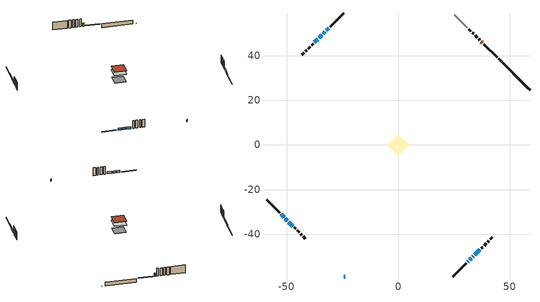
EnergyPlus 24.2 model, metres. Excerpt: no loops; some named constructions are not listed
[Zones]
conditioned space
 floor adiabatic (AdiabaticFloorConstruction): -4.92,0 0,4.92 4.92,0 0,-4.92 z3.58
 floor foundation (Slab1 construction): -4.78,0 0,4.78 4.78,0 0,-4.78 z-1.27
 wall outside (RimJoist1 construction): 24.43,-58.97 30.39,-53.01 / -58.97,-24.43 -53.01,-30.39 / -24.43,58.97 -30.39,53.01 / 44.22,39.18 38.25,45.14 z1.14:1.44
 wall outside (AdiabaticWallConstruction 1): 37.6,45.8 37.23,46.16 z1.14:3.17
 wall outside (AdiabaticWallConstruction): 31.05,-52.35 31.38,-52.01 / -52.35,-31.05 -51.12,-32.27 / 32.04,-51.36 32.69,-50.71 / -31.05,52.35 -32.13,51.26 / -50.47,-32.93 -49.57,-33.82 / -32.79,50.61 -33.61,49.78 / -34.27,49.13 -35.35,48.04 / -48.92,-34.48 -47.13,-36.27 / -24.43,-58.97 -23.76,-58.97 / 33.34,-50.05 33.68,-49.72 / 34.33,-49.06 36.43,-46.97 / -36.01,47.39 -37.5,45.9 z1.14:2.36
 wall outside (Wall1 construction): 37.09,-46.31 37.72,-45.67 / -46.47,-36.92 -45.84,-37.56 / -38.15,45.24 -38.79,44.61 / 36.58,46.82 35.94,47.45 z1.14:6.02
 wall outside (Wall2 construction): 38.38,-45.01 39.31,-44.08 / -45.18,-38.22 -44.25,-39.15 / -39.45,43.95 -40.38,43.02 / 35.28,48.11 34.35,49.04 z1.14:6.02
 wall outside (Wall3 construction): 39.97,-43.43 40.45,-42.94 / -43.59,-39.81 -43.11,-40.29 / -41.03,42.36 -41.52,41.88 / 33.7,49.7 33.21,50.18 z1.14:6.02
 wall outside (Wall4 construction): 41.11,-42.29 42.04,-41.36 / -42.45,-40.94 -41.52,-41.87 / -42.17,41.22 -43.1,40.29 / 32.56,50.84 31.63,51.77 z1.14:6.02
 wall foundation (FoundationWall1 construction): 44.87,38.52,-1.27 44.87,38.52,1.14 57.56,25.84,1.14 57.56,25.84,-1.13 58.97,24.43,-1.13 58.97,24.43,-1.27
 wall adiabatic (Wall5 construction): 30.97,52.42 25.08,58.31 z1.14:6.02
 window (WindowConstruction): 31.05,-52.35 31.38,-52.01 z1.14:2.36
 window (WindowConstruction 7): -52.35,-31.05 -51.12,-32.27 z1.14:2.36
 window (WindowConstruction 9): 32.04,-51.36 32.69,-50.71 z1.14:2.36
 window (WindowConstruction 10): -31.05,52.35 -32.13,51.27 z1.14:2.36
 window (WindowConstruction 11): -50.47,-32.93 -49.57,-33.82 z1.14:2.36
 window (WindowConstruction 1): -32.79,50.61 -33.61,49.78 z1.14:2.36
 window (WindowConstruction 2): -34.27,49.13 -35.35,48.04 z1.14:2.36
 window (WindowConstruction 3): -48.92,-34.48 -47.13,-36.27 z1.14:2.36
 window (WindowConstruction 8): -24.43,-58.97 -23.76,-58.97 z1.14:2.36
 window (WindowConstruction 4): 33.34,-50.05 33.68,-49.72 z1.14:2.36
 window (WindowConstruction 5): 34.33,-49.06 36.43,-46.97 z1.14:2.36
 window (WindowConstruction 6): -36.01,47.39 -37.49,45.9 z1.14:2.36
 door (Door): 37.6,45.8 37.24,46.16 z1.14:3.17
 ceiling adiabatic (AdiabaticFloorConstruction): 0,-4.92 4.92,0 0,4.92 -4.92,0 z3.58
 roof outside (Roof1 construction): 0,4.91 -4.91,0 0,-4.91 4.91,0 z6.02
[EnergyManagementSystem:OutputVariable] Type of Data in Variable=Summed; Update Frequency=ZoneTimestep; Units=J
Name | EMS Variable | EMS Program or Subroutine
Energy Management System Output Variable 22 | loads_htg_ducts | component_loads_program
Energy Management System Output Variable 23 | loads_htg_intgains | component_loads_program
Energy Management System Output Variable 24 | loads_htg_lighting | component_loads_program
Energy Management System Output Variable 25 | loads_clg_roofs | component_loads_program
Energy Management System Output Variable 26 | loads_clg_ceilings | component_loads_program
Energy Management System Output Variable 27 | loads_clg_walls | component_loads_program
Energy Management System Output Variable 28 | loads_clg_rim_joists | component_loads_program
Energy Management System Output Variable 29 | loads_clg_foundation_walls | component_loads_program
Energy Management System Output Variable 30 | loads_clg_doors | component_loads_program
Energy Management System Output Variable 31 | loads_clg_windows_conduction | component_loads_program
Energy Management System Output Variable 32 | loads_clg_windows_solar | component_loads_program
Energy Management System Output Variable 33 | loads_clg_skylights_conduction | component_loads_program
Energy Management System Output Variable 34 | loads_clg_skylights_solar | component_loads_program
Energy Management System Output Variable 35 | loads_clg_floors | component_loads_program
Energy Management System Output Variable 36 | loads_clg_slabs | component_loads_program
Energy Management System Output Variable 37 | loads_clg_internal_mass | component_loads_program
Energy Management System Output Variable 38 | loads_clg_infil | component_loads_program
Energy Management System Output Variable 39 | loads_clg_natvent | component_loads_program
Energy Management System Output Variable 40 | loads_clg_mechvent | component_loads_program
Energy Management System Output Variable 41 | loads_clg_whf | component_loads_program
Energy Management System Output Variable 42 | loads_clg_ducts | component_loads_program
Energy Management System Output Variable 43 | loads_clg_intgains | component_loads_program
Energy Management System Output Variable 44 | loads_clg_lighting | component_loads_program
Energy Management System Output Variable 45 | loads_htg_tot | total_loads_program
Energy Management System Output Variable 46 | loads_clg_tot | total_loads_program
[Schedule:Day:Interval]
interior lighting schedule day: No, 01:00, 0.108182, 04:00, 0.0901515, 05:00, 0.0991667, 06:00, 0.162273, 07:00, 0.270455, 08:00, 0.342576, 10:00, 0.369621, 11:00, 0.351591, 12:00, 0.333561, 13:00, 0.324545, 14:00, 0.31553, 15:00, 0.333561, 16:00, 0.369621, 17:00, 0.450758, 18:00, 0.585985, 19:00, 0.775303, 20:00, 0.955606, 21:00, 0.991667, 22:00, 0.712197, 23:00, 0.360606, 24:00, 0.162273
interior lighting schedule day 1: No, 01:00, 0.100909, 04:00, 0.0840909, 05:00, 0.0925, 06:00, 0.151364, 07:00, 0.252273, 08:00, 0.319545, 10:00, 0.344773, 11:00, 0.327955, 12:00, 0.311136, 13:00, 0.302727, 14:00, 0.294318, 15:00, 0.311136, 16:00, 0.344773, 17:00, 0.420455, 18:00, 0.546591, 19:00, 0.723182, 20:00, 0.891364, 21:00, 0.925, 22:00, 0.664318, 23:00, 0.336364, 24:00, 0.151364
interior lighting schedule day 2: No, 01:00, 0.0927273, 04:00, 0.0772727, 05:00, 0.085, 06:00, 0.139091, 07:00, 0.231818, 08:00, 0.293636, 10:00, 0.316818, 11:00, 0.301364, 12:00, 0.285909, 13:00, 0.278182, 14:00, 0.270455, 15:00, 0.285909, 16:00, 0.316818, 17:00, 0.386364, 18:00, 0.502273, 19:00, 0.664545, 20:00, 0.819091, 21:00, 0.85, 22:00, 0.610455, 23:00, 0.309091, 24:00, 0.139091
interior lighting schedule day 3: No, 01:00, 0.0845455, 04:00, 0.0704545, 05:00, 0.0775, 06:00, 0.126818, 07:00, 0.211364, 08:00, 0.267727, 10:00, 0.288864, 11:00, 0.274773, 12:00, 0.260682, 13:00, 0.253636, 14:00, 0.246591, 15:00, 0.260682, 16:00, 0.288864, 17:00, 0.352273, 18:00, 0.457955, 19:00, 0.605909, 20:00, 0.746818, 21:00, 0.775, 22:00, 0.556591, 23:00, 0.281818, 24:00, 0.126818
interior lighting schedule day 4: No, 01:00, 0.0763636, 04:00, 0.0636364, 05:00, 0.07, 06:00, 0.114545, 07:00, 0.190909, 08:00, 0.241818, 10:00, 0.260909, 11:00, 0.248182, 12:00, 0.235455, 13:00, 0.229091, 14:00, 0.222727, 15:00, 0.235455, 16:00, 0.260909, 17:00, 0.318182, 18:00, 0.413636, 19:00, 0.547273, 20:00, 0.674545, 21:00, 0.7, 22:00, 0.502727, 23:00, 0.254545, 24:00, 0.114545
interior lighting schedule day 5: No, 01:00, 0.0727273, 04:00, 0.0606061, 05:00, 0.0666667, 06:00, 0.109091, 07:00, 0.181818, 08:00, 0.230303, 10:00, 0.248485, 11:00, 0.236364, 12:00, 0.224242, 13:00, 0.218182, 14:00, 0.212121, 15:00, 0.224242, 16:00, 0.248485, 17:00, 0.30303, 18:00, 0.393939, 19:00, 0.521212, 20:00, 0.642424, 21:00, 0.666667, 22:00, 0.478788, 23:00, 0.242424, 24:00, 0.109091
interior lighting schedule day 6: No, 01:00, 0.0745455, 04:00, 0.0621212, 05:00, 0.0683333, 06:00, 0.111818, 07:00, 0.186364, 08:00, 0.236061, 10:00, 0.254697, 11:00, 0.242273, 12:00, 0.229848, 13:00, 0.223636, 14:00, 0.217424, 15:00, 0.229848, 16:00, 0.254697, 17:00, 0.310606, 18:00, 0.403788, 19:00, 0.534242, 20:00, 0.658485, 21:00, 0.683333, 22:00, 0.490758, 23:00, 0.248485, 24:00, 0.111818
interior lighting schedule day 7: No, 01:00, 0.08, 04:00, 0.0666667, 05:00, 0.0733333, 06:00, 0.12, 07:00, 0.2, 08:00, 0.253333, 10:00, 0.273333, 11:00, 0.26, 12:00, 0.246667, 13:00, 0.24, 14:00, 0.233333, 15:00, 0.246667, 16:00, 0.273333, 17:00, 0.333333, 18:00, 0.433333, 19:00, 0.573333, 20:00, 0.706667, 21:00, 0.733333, 22:00, 0.526667, 23:00, 0.266667, 24:00, 0.12
interior lighting schedule day 8: No, 01:00, 0.0890909, 04:00, 0.0742424, 05:00, 0.0816667, 06:00, 0.133636, 07:00, 0.222727, 08:00, 0.282121, 10:00, 0.304394, 11:00, 0.289545, 12:00, 0.274697, 13:00, 0.267273, 14:00, 0.259848, 15:00, 0.274697, 16:00, 0.304394, 17:00, 0.371212, 18:00, 0.482576, 19:00, 0.638485, 20:00, 0.78697, 21:00, 0.816667, 22:00, 0.586515, 23:00, 0.29697, 24:00, 0.133636
interior lighting schedule day 9: No, 01:00, 0.0972727, 04:00, 0.0810606, 05:00, 0.0891667, 06:00, 0.145909, 07:00, 0.243182, 08:00, 0.30803, 10:00, 0.332348, 11:00, 0.316136, 12:00, 0.299924, 13:00, 0.291818, 14:00, 0.283712, 15:00, 0.299924, 16:00, 0.332348, 17:00, 0.405303, 18:00, 0.526894, 19:00, 0.697121, 20:00, 0.859242, 21:00, 0.891667, 22:00, 0.640379, 23:00, 0.324242, 24:00, 0.145909
interior lighting schedule day 10: No, 01:00, 0.105455, 04:00, 0.0878788, 05:00, 0.0966667, 06:00, 0.158182, 07:00, 0.263636, 08:00, 0.333939, 10:00, 0.360303, 11:00, 0.342727, 12:00, 0.325152, 13:00, 0.316364, 14:00, 0.307576, 15:00, 0.325152, 16:00, 0.360303, 17:00, 0.439394, 18:00, 0.571212, 19:00, 0.755758, 20:00, 0.931515, 21:00, 0.966667, 22:00, 0.694242, 23:00, 0.351515, 24:00, 0.158182
interior lighting schedule day 11: No, 01:00, 0.109091, 04:00, 0.0909091, 05:00, 0.1, 06:00, 0.163636, 07:00, 0.272727, 08:00, 0.345455, 10:00, 0.372727, 11:00, 0.354545, 12:00, 0.336364, 13:00, 0.327273, 14:00, 0.318182, 15:00, 0.336364, 16:00, 0.372727, 17:00, 0.454545, 18:00, 0.590909, 19:00, 0.781818, 20:00, 0.963636, 21:00, 1, 22:00, 0.718182, 23:00, 0.363636, 24:00, 0.163636
interior lighting schedule default day; occupants schedule default day; clothes dryer schedule default day; cooking range schedule default day; mech vent bath fan 0 schedule default day; mech vent bath fan 1 schedule default day; mech vent range fan 0 schedule default day; misc plug loads schedule default day; general water use schedule default day; heating setpoint default day; cooling setpoint default day; clothes dryer exhaust 0 schedule default day; cooling season schedule day; cooling season schedule day 2; cooling season schedule default day; exterior lighting schedule default day; natural vent schedule default day: No, 24:00, 0
occupants schedule day: No, 05:00, 0.426829, 06:00, 0.719512, 07:00, 1, 08:00, 0.670732, 09:00, 0.329268, 14:00, 0.170732, 15:00, 0.231707, 16:00, 0.329268, 17:00, 0.5, 18:00, 0.670732, 19:00, 0.829268, 21:00, 1, 22:00, 0.853659, 23:00, 0.646341, 24:00, 0.426829
clothes dryer schedule day; clothes dryer exhaust 0 schedule day: No, 01:00, 0.123457, 02:00, 0.0740741, 03:00, 0.0493827, 04:00, 0.0246914, 05:00, 0.0493827, 06:00, 0.0740741, 07:00, 0.197531, 08:00, 0.395062, 09:00, 0.592593, 10:00, 0.839506, 11:00, 0.962963, 12:00, 1, 13:00, 0.91358, 14:00, 0.82716, 15:00, 0.716049, 16:00, 0.753086, 17:00, 0.679012, 18:00, 0.666667, 20:00, 0.62963, 21:00, 0.641975, 22:00, 0.666667, 23:00, 0.54321, 24:00, 0.296296
cooking range schedule day: No, 05:00, 0.0597015, 06:00, 0.11194, 07:00, 0.171642, 08:00, 0.291045, 11:00, 0.343284, 12:00, 0.402985, 13:00, 0.462687, 14:00, 0.343284, 15:00, 0.291045, 16:00, 0.402985, 17:00, 0.567164, 18:00, 1, 19:00, 0.850746, 20:00, 0.432836, 21:00, 0.291045, 22:00, 0.231343, 23:00, 0.171642, 24:00, 0.11194
mech vent bath fan 0 schedule day; mech vent bath fan 1 schedule day: No, 07:00, 0, 08:00, 1, 09:00, 0.2, 24:00, 0
mech vent range fan 0 schedule day: No, 18:00, 0, 19:00, 1, 20:00, 0.2, 24:00, 0
misc plug loads schedule day: No, 06:00, 0.705882, 07:00, 0.745098, 08:00, 0.803922, 15:00, 0.823529, 16:00, 0.862745, 17:00, 0.921569, 18:00, 0.980392, 19:00, 1, 20:00, 0.980392, 21:00, 0.941176, 22:00, 0.862745, 23:00, 0.784314, 24:00, 0.72549
general water use schedule day: No, 01:00, 0.315068, 03:00, 0.287671, 04:00, 0.342466, 05:00, 0.369863, 06:00, 0.520548, 07:00, 0.60274, 08:00, 0.534247, 10:00, 0.506849, 11:00, 0.465753, 14:00, 0.479452, 15:00, 0.534247, 16:00, 0.589041, 17:00, 0.69863, 18:00, 0.876712, 19:00, 0.890411, 20:00, 0.986301, 21:00, 1, 22:00, 0.863014, 23:00, 0.616438, 24:00, 0.465753
heating setpoint day: No, 07:00, 18, 23:00, 21, 24:00, 18
cooling setpoint day: No, 24:00, 25
cooling season schedule day 1: No, 24:00, 1
exterior lighting schedule day: No, 01:00, 0.566667, 03:00, 0.524167, 05:00, 0.495833, 06:00, 0.5525, 07:00, 0.623333, 08:00, 0.580833, 09:00, 0.439167, 10:00, 0.354167, 12:00, 0.34, 13:00, 0.354167, 14:00, 0.396667, 15:00, 0.425, 16:00, 0.495833, 17:00, 0.623333, 18:00, 0.793333, 19:00, 0.906667, 20:00, 0.963333, 21:00, 0.991667, 22:00, 0.920833, 23:00, 0.793333, 24:00, 0.665833
exterior lighting schedule day 1: No, 01:00, 0.528571, 03:00, 0.488929, 05:00, 0.4625, 06:00, 0.515357, 07:00, 0.581429, 08:00, 0.541786, 09:00, 0.409643, 10:00, 0.330357, 12:00, 0.317143, 13:00, 0.330357, 14:00, 0.37, 15:00, 0.396429, 16:00, 0.4625, 17:00, 0.581429, 18:00, 0.74, 19:00, 0.845714, 20:00, 0.898571, 21:00, 0.925, 22:00, 0.858929, 23:00, 0.74, 24:00, 0.621071
exterior lighting schedule day 10: No, 01:00, 0.552381, 03:00, 0.510952, 05:00, 0.483333, 06:00, 0.538571, 07:00, 0.607619, 08:00, 0.56619, 09:00, 0.428095, 10:00, 0.345238, 12:00, 0.331429, 13:00, 0.345238, 14:00, 0.386667, 15:00, 0.414286, 16:00, 0.483333, 17:00, 0.607619, 18:00, 0.773333, 19:00, 0.88381, 20:00, 0.939048, 21:00, 0.966667, 22:00, 0.897619, 23:00, 0.773333, 24:00, 0.649048
exterior lighting schedule day 11: No, 01:00, 0.571429, 03:00, 0.528571, 05:00, 0.5, 06:00, 0.557143, 07:00, 0.628571, 08:00, 0.585714, 09:00, 0.442857, 10:00, 0.357143, 12:00, 0.342857, 13:00, 0.357143, 14:00, 0.4, 15:00, 0.428571, 16:00, 0.5, 17:00, 0.628571, 18:00, 0.8, 19:00, 0.914286, 20:00, 0.971429, 21:00, 1, 22:00, 0.928571, 23:00, 0.8, 24:00, 0.671429
exterior lighting schedule day 2: No, 01:00, 0.485714, 03:00, 0.449286, 05:00, 0.425, 06:00, 0.473571, 07:00, 0.534286, 08:00, 0.497857, 09:00, 0.376429, 10:00, 0.303571, 12:00, 0.291429, 13:00, 0.303571, 14:00, 0.34, 15:00, 0.364286, 16:00, 0.425, 17:00, 0.534286, 18:00, 0.68, 19:00, 0.777143, 20:00, 0.825714, 21:00, 0.85, 22:00, 0.789286, 23:00, 0.68, 24:00, 0.570714
exterior lighting schedule day 3: No, 01:00, 0.442857, 03:00, 0.409643, 05:00, 0.3875, 06:00, 0.431786, 07:00, 0.487143, 08:00, 0.453929, 09:00, 0.343214, 10:00, 0.276786, 12:00, 0.265714, 13:00, 0.276786, 14:00, 0.31, 15:00, 0.332143, 16:00, 0.3875, 17:00, 0.487143, 18:00, 0.62, 19:00, 0.708571, 20:00, 0.752857, 21:00, 0.775, 22:00, 0.719643, 23:00, 0.62, 24:00, 0.520357
exterior lighting schedule day 4: No, 01:00, 0.4, 03:00, 0.37, 05:00, 0.35, 06:00, 0.39, 07:00, 0.44, 08:00, 0.41, 09:00, 0.31, 10:00, 0.25, 12:00, 0.24, 13:00, 0.25, 14:00, 0.28, 15:00, 0.3, 16:00, 0.35, 17:00, 0.44, 18:00, 0.56, 19:00, 0.64, 20:00, 0.68, 21:00, 0.7, 22:00, 0.65, 23:00, 0.56, 24:00, 0.47
exterior lighting schedule day 5: No, 01:00, 0.380952, 03:00, 0.352381, 05:00, 0.333333, 06:00, 0.371429, 07:00, 0.419048, 08:00, 0.390476, 09:00, 0.295238, 10:00, 0.238095, 12:00, 0.228571, 13:00, 0.238095, 14:00, 0.266667, 15:00, 0.285714, 16:00, 0.333333, 17:00, 0.419048, 18:00, 0.533333, 19:00, 0.609524, 20:00, 0.647619, 21:00, 0.666667, 22:00, 0.619048, 23:00, 0.533333, 24:00, 0.447619
exterior lighting schedule day 6: No, 01:00, 0.390476, 03:00, 0.36119, 05:00, 0.341667, 06:00, 0.380714, 07:00, 0.429524, 08:00, 0.400238, 09:00, 0.302619, 10:00, 0.244048, 12:00, 0.234286, 13:00, 0.244048, 14:00, 0.273333, 15:00, 0.292857, 16:00, 0.341667, 17:00, 0.429524, 18:00, 0.546667, 19:00, 0.624762, 20:00, 0.66381, 21:00, 0.683333, 22:00, 0.634524, 23:00, 0.546667, 24:00, 0.45881
exterior lighting schedule day 7: No, 01:00, 0.419048, 03:00, 0.387619, 05:00, 0.366667, 06:00, 0.408571, 07:00, 0.460952, 08:00, 0.429524, 09:00, 0.324762, 10:00, 0.261905, 12:00, 0.251429, 13:00, 0.261905, 14:00, 0.293333, 15:00, 0.314286, 16:00, 0.366667, 17:00, 0.460952, 18:00, 0.586667, 19:00, 0.670476, 20:00, 0.712381, 21:00, 0.733333, 22:00, 0.680952, 23:00, 0.586667, 24:00, 0.492381
exterior lighting schedule day 8: No, 01:00, 0.466667, 03:00, 0.431667, 05:00, 0.408333, 06:00, 0.455, 07:00, 0.513333, 08:00, 0.478333, 09:00, 0.361667, 10:00, 0.291667, 12:00, 0.28, 13:00, 0.291667, 14:00, 0.326667, 15:00, 0.35, 16:00, 0.408333, 17:00, 0.513333, 18:00, 0.653333, 19:00, 0.746667, 20:00, 0.793333, 21:00, 0.816667, 22:00, 0.758333, 23:00, 0.653333, 24:00, 0.548333
exterior lighting schedule day 9: No, 01:00, 0.509524, 03:00, 0.47131, 05:00, 0.445833, 06:00, 0.496786, 07:00, 0.560476, 08:00, 0.522262, 09:00, 0.394881, 10:00, 0.318452, 12:00, 0.305714, 13:00, 0.318452, 14:00, 0.356667, 15:00, 0.382143, 16:00, 0.445833, 17:00, 0.560476, 18:00, 0.713333, 19:00, 0.815238, 20:00, 0.86619, 21:00, 0.891667, 22:00, 0.827976, 23:00, 0.713333, 24:00, 0.59869
[Schedule:Week:Daily]
heating setpoint Week Rule - Jan1-Dec31: heating setpoint day, heating setpoint day, heating setpoint day, heating setpoint day, heating setpoint day, heating setpoint day, heating setpoint day, heating setpoint default day, heating setpoint default day, heating setpoint default day, heating setpoint default day, heating setpoint default day
cooling setpoint Week Rule - Jan1-Dec31: cooling setpoint day, cooling setpoint day, cooling setpoint day, cooling setpoint day, cooling setpoint day, cooling setpoint day, cooling setpoint day, cooling setpoint default day, cooling setpoint default day, cooling setpoint default day, cooling setpoint default day, cooling setpoint default day
clothes dryer exhaust 0 schedule Week Rule - Jan1-Dec31: clothes dryer exhaust 0 schedule day, clothes dryer exhaust 0 schedule day, clothes dryer exhaust 0 schedule day, clothes dryer exhaust 0 schedule day, clothes dryer exhaust 0 schedule day, clothes dryer exhaust 0 schedule day, clothes dryer exhaust 0 schedule day, clothes dryer exhaust 0 schedule default day, clothes dryer exhaust 0 schedule default day, clothes dryer exhaust 0 schedule default day, clothes dryer exhaust 0 schedule default day, clothes dryer exhaust 0 schedule default day
cooling season schedule Week Rule - Jan1-May26: cooling season schedule day, cooling season schedule day, cooling season schedule day, cooling season schedule day, cooling season schedule day, cooling season schedule day, cooling season schedule day, cooling season schedule default day, cooling season schedule default day, cooling season schedule default day, cooling season schedule default day, cooling season schedule default day
cooling season schedule Week Rule - May27-Jun2: cooling season schedule day, cooling season schedule day, cooling season schedule day, cooling season schedule day, cooling season schedule day, cooling season schedule day 1, cooling season schedule day 1, cooling season schedule default day, cooling season schedule default day, cooling season schedule default day, cooling season schedule default day, cooling season schedule default day
cooling season schedule Week Rule - Jun3-Sep29: cooling season schedule day 1, cooling season schedule day 1, cooling season schedule day 1, cooling season schedule day 1, cooling season schedule day 1, cooling season schedule day 1, cooling season schedule day 1, cooling season schedule default day, cooling season schedule default day, cooling season schedule default day, cooling season schedule default day, cooling season schedule default day
cooling season schedule Week Rule - Sep30-Oct6: cooling season schedule day 1, cooling season schedule day 2, cooling season schedule day 2, cooling season schedule day 2, cooling season schedule day 2, cooling season schedule day 2, cooling season schedule day 2, cooling season schedule default day, cooling season schedule default day, cooling season schedule default day, cooling season schedule default day, cooling season schedule default day
cooling season schedule Week Rule - Oct7-Dec31: cooling season schedule day 2, cooling season schedule day 2, cooling season schedule day 2, cooling season schedule day 2, cooling season schedule day 2, cooling season schedule day 2, cooling season schedule day 2, cooling season schedule default day, cooling season schedule default day, cooling season schedule default day, cooling season schedule default day, cooling season schedule default day
exterior lighting schedule Week Rule - Dec2-Dec31: exterior lighting schedule day 11, exterior lighting schedule day 11, exterior lighting schedule day 11, exterior lighting schedule day 11, exterior lighting schedule day 11, exterior lighting schedule day 11, exterior lighting schedule day 11, exterior lighting schedule default day, exterior lighting schedule default day, exterior lighting schedule default day, exterior lighting schedule default day, exterior lighting schedule default day
natural vent schedule Week Rule - Jan1-Dec31: natural vent schedule default day, natural vent schedule default day, natural vent schedule default day, natural vent schedule default day, natural vent schedule default day, natural vent schedule default day, natural vent schedule default day, natural vent schedule default day, natural vent schedule default day, natural vent schedule default day, natural vent schedule default day, natural vent schedule default day
[Schedule:Year]
heating setpoint: heating setpoint Week Rule - Jan1-Dec31, 1, 1, 12, 31
cooling setpoint: cooling setpoint Week Rule - Jan1-Dec31, 1, 1, 12, 31
clothes dryer exhaust 0 schedule: clothes dryer exhaust 0 schedule Week Rule - Jan1-Dec31, 1, 1, 12, 31
cooling season schedule: cooling season schedule Week Rule - Jan1-May26, 1, 1, 5, 26, cooling season schedule Week Rule - May27-Jun2, 5, 27, 6, 2, cooling season schedule Week Rule - Jun3-Sep29, 6, 3, 9, 29, cooling season schedule Week Rule - Sep30-Oct6, 9, 30, 10, 6, cooling season schedule Week Rule - Oct7-Dec31, 10, 7, 12, 31
natural vent schedule: natural vent schedule Week Rule - Jan1-Dec31, 1, 1, 12, 31
